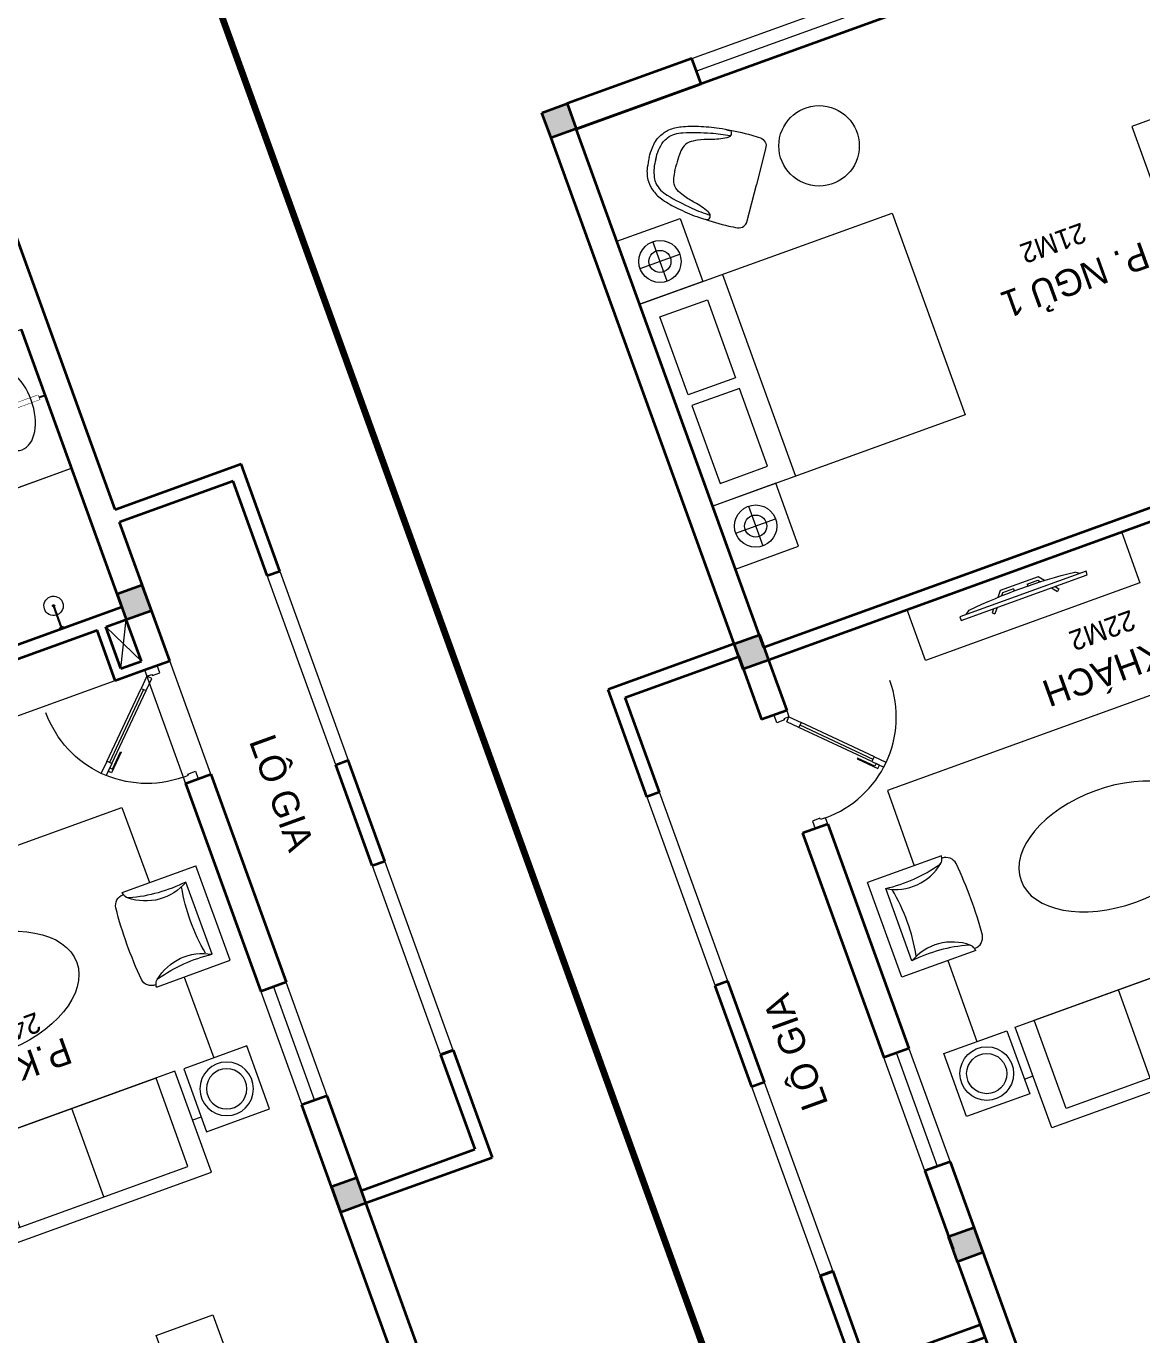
# Model space of a CAD drawing. Header units: metres. Extents: x 568336 to 569219, y 2065964 to 2066430.
# Drawn here: x 568569.64 to 568577.96, y 2066411.39 to 2066421.15 of the extents above; entities that cross this region are included whole.
import ezdxf

# ---------------------------------------------------------------- set-up
doc = ezdxf.new("R2010")
doc.units = ezdxf.units.M
doc.linetypes.add('$AUDIT_BAD_LTYPE2', pattern=[0])
doc.linetypes.add('HIDDEN', pattern=[0.375, 0.25, -0.125])
doc.layers.get('0').update_dxf_attribs({"linetype": 'CONTINUOUS'})
doc.layers.get('DEFPOINTS').update_dxf_attribs({"linetype": 'CONTINUOUS'})
for name, color, linetype, lineweight in [('-CONCRETE', 1, 'CONTINUOUS', 35), ('-DIM', 9, 'CONTINUOUS', 13), ('-DOOR', 137, 'CONTINUOUS', 9), ('-FURNITURE', 46, 'CONTINUOUS', 9), ('-LINE1', 7, 'CONTINUOUS', 18), ('-TEXT', 7, 'CONTINUOUS', 15), ('-WALL', 4, 'CONTINUOUS', 35), ('TEXT25', 2, 'CONTINUOUS', 13)]:
    doc.layers.add(name, color=color, linetype=linetype, lineweight=lineweight)
doc.layers.add('-RANH GIOI LO DAT', color=12, linetype='CONTINUOUS')
doc.styles.add('SVN_AVO_thuong', font='')
doc.styles.add('T1', font='', dxfattribs={"height": 200})
doc.styles.add('vnavanth', font='', dxfattribs={"width": 0.8})
doc.styles.get('SVN_AVO_thuong').set_extended_font_data('SVN-Avo')
doc.styles.get('T1').set_extended_font_data('VNgeometric Light')
doc.styles.get('vnavanth').set_extended_font_data('.VnAvantH')

# ---------------------------------------------------------------- blocks, each defined once
blk = doc.blocks.new('A$C18251349')
at = {"layer": '-LINE1'}
for points in [[(899.9698889118445, 4649.999350743368), (999.8064622648526, 4649.999350743368), (999.8064622648526, 3150.000784432457), (899.9698889118445, 3150.000784432457)], [(999.8064622648526, 2350.000784432457), (899.8064622648526, 2350.000784432457), (899.8064622648526, 850.0007844324573), (999.8064622648526, 850.0007844324573)]]:
    blk.add_lwpolyline(points, close=True, dxfattribs=at)
at = {"layer": '-WALL'}
for p, q in [((0.004909113922622055, 5500.000784432457), (1000.006230624509, 5500.000784432457)), ((0.004909113922622055, 5500.000784432457), (0.004909113922622055, 5400.000784432456)), ((999.9698890817235, 4650.000784432457), (1000.006230624509, 5500.000784432457)), ((0.0002397763018961996, 5400.000784432457), (900.0013849787356, 5400.000784432457)), ((899.9698889118445, 4649.999350743368), (900.0013849787356, 5400.000784432457)), ((899.9698889118445, 4649.999350743368), (999.9698888226703, 4649.994681405777)), ((999.9698890817235, 4650.000784432457), (909.9729728006059, 4650.005189332122)), ((899.8064622648526, 3150.000784432457), (999.8064622648526, 3150.000784432457)), ((899.8064622648526, 3150.000784432457), (899.8064622648526, 2350.000784432457)), ((999.8064622648526, 3150.000784432457), (999.8064622648526, 2350.000784432457)), ((899.8064622648526, 2350.000784432457), (999.8064622648526, 2350.000784432457)), ((899.8064622648526, 850.0007844324573), (999.8064622648526, 850.0007844324573)), ((899.8064622648526, 850.0007844324573), (899.8064622648526, 100.0183032938512)), ((999.8064622648526, 850.0007844324573), (999.8064622648526, 0.0007844324572943151)), ((899.8064622648526, 100.0183032938512), (0.004909113922622055, 100.1600033289023)), ((0.004909113922622055, 100.1600033289023), (0.004909113922622055, 0.160002526070457)), ((0.004909113922622055, 0.160002526070457), (999.8064622648526, 0.0007844324572943151))]:
    blk.add_line(p, q, dxfattribs=at)
blk = doc.blocks.new('ghe11asdsdsdsd')
at = {"layer": '-FURNITURE', "ltscale": 5}
for p, q in [((-454.1512245237245, 641.9073886275291), (-454.093361600535, -60.42008052262099)), ((446.9845405295782, 642.5119281820953), (445.2090906954836, -59.49456913078757)), ((339.4434767446655, 74.7769195077999), (-347.9447826922697, 73.86721415390639)), ((445.2090906954836, -59.49456913078757), (-454.093361600535, -60.42008052262099))]:
    blk.add_line(p, q, dxfattribs=at)
for centre, radius, start, end in [((-329.6609394550032, 640.4347183164282), 102.5030657496747, 97.790878171796, 180.4720192216976), ((13.76703277978231, -3057.035900902003), 3815.794779152998, 85.15051378916075, 95.37323135559144), ((322.4963123202615, 643.5363927781655), 102.5030657496747, 359.5521671507362, 82.23330821456577), ((-556.8192392717756, 172.0380743239075), 480.9551723817158, 73.62802494144414, 77.67439557183955), ((-435.3449582978792, 585.5188594441861), 49.99999999999999, 17.29045382422632, 73.62802494144414), ((-752.7215750947944, 311.3200961878028), 469.2846926992153, 329.6029749418909, 39.82713105222346), ((-1717.077797784907, 235.4868877488407), 1378.639231958857, 353.2676599931669, 15.34770349738529), ((744.7327549548354, 311.2790322922665), 469.2468948897888, 140.0381535895592, 210.2652298418676), ((1708.833027020766, 233.2264510887835), 1378.526022415482, 164.5192846221356, 186.6002375866197), ((428.017340289487, 586.1773279104382), 49.99999999999999, 106.2083736517696, 162.5459446768903), ((548.310481298744, 172.35137315467), 480.9551723817158, 102.1620030057203, 106.2083736517696), ((-1.445652381749824, -1576.057105405802), 1730.279692069412, 79.6029490361376, 100.5814174655623)]:
    blk.add_arc(centre, radius, start, end, dxfattribs=at)
blk = doc.blocks.new('GHE600')
at = {"layer": '-FURNITURE'}
for p, q in [((269949.5421851056, 8709.741290517763), (270649.5421851056, 8709.74129051782)), ((269949.5421851289, 8043.074623851076), (270649.5421851289, 8043.074623851135))]:
    blk.add_line(p, q, dxfattribs=at)
for points in [[(270145.5337149384, 9594.84705863762), (270145.5337150262, 10094.84705863762), (270645.5337150262, 10094.84705854984), (270645.5337149384, 9594.847058549843)], [(269849.5421851288, 9526.40795718442), (270649.5421851288, 9526.407957184478), (270649.5421851639, 7226.407957184478), (269849.5421851639, 7226.40795718442)], [(269949.5421851288, 9376.40795718442), (270649.5421851288, 9376.407957184478), (270649.5421851639, 7376.407957184478), (269949.5421851639, 7376.40795718442)], [(270145.5337145109, 7157.96885590817), (270145.5337144231, 6657.96885590817), (270645.5337144231, 6657.968855820392), (270645.5337145109, 7157.968855820392)]]:
    blk.add_lwpolyline(points, close=True, dxfattribs=at)
at = {"layer": '-FURNITURE', "elevation": -1.348764000838661e-08}
for points in [[(271286.9253059005, 9830.321753277356), (270645.53371498, 9832.18215255058)], [(272037.8126997925, 6909.345592938189), (272633.6221192031, 6907.537773812626), (272633.6585346201, 9823.095600669185), (272037.874818299, 9826.334833337169)], [(270262.0588059474, 9594.847058617102), (270262.0583521723, 9526.40795718442)], [(270262.0260181179, 7226.40795718439), (270262.0255643428, 7157.968855887651)], [(270645.5337144685, 6916.624135324557), (271286.6504318018, 6913.272511655086)]]:
    blk.add_lwpolyline(points, dxfattribs=at)
at = {"layer": '-FURNITURE'}
for centre, radius in [((270395.5337149822, 9844.847058593674), 200), ((270395.5337149822, 9844.847058593674), 150), ((270395.5337144671, 6907.968855864223), 200), ((270395.5337144671, 6907.968855864223), 150)]:
    blk.add_circle(centre, radius, dxfattribs=at)
at = {"layer": '-FURNITURE', "extrusion": (0, 0, -1)}
blk.add_ellipse((271661.9002663364, 8365.294462872116), major_axis=(3.669220623812561e-13, 749.5763598198391), ratio=0.5899940615450746, dxfattribs=at)
at = {"layer": '-FURNITURE', "zscale": 0.83397927038413}
for p, xscale, yscale, rotation in [((271659.4476334748, 10145.29901697894, -5.948631914765009e-09), 0.83397927038413, 0.83397927038413, 179.9447021404027), ((271659.4476334748, 6607.516897389956, -5.948631914765009e-09), -0.8339792703841301, 0.8339792703841301, 0.05529785959737722)]:
    blk.add_blockref('ghe11asdsdsdsd', p, dxfattribs=dict(at, xscale=xscale, yscale=yscale, rotation=rotation))
blk = doc.blocks.new('XR.MB.LM123$0$tvi 1')
blk.add_lwpolyline([(28.54445810673496, -2.291926648467779e-10), (28.54445810673496, -999.9999999999964), (-7.275957614183426e-12, -1000), (0, 0)], close=True)
for points in [[(28.54445810680045, -50.31958968611434), (52.37372755713295, -80.86315460130209)], [(-24.09820395050338, -235.5599978379832), (-39.09879504836863, -251.7939635238108)], [(0, -284.7849796677438), (-39.09879504836863, -251.7939635238108)], [(0, -255.9952397129928), (-24.09820395050338, -235.5599978379832)], [(69.66229681991535, -315.0836646851385), (111.1934016081432, -350.2927865858655), (111.193401608034, -649.712917566063), (69.68611289083492, -684.9110379843005)], [(89.09002233762294, -445.7449799550195), (89.09002233762294, -359.9578938602899), (70.91298945683957, -344.6203678706661)], [(89.09002233762294, -445.7449799550195), (73.49991829216015, -445.7449799550232)], [(89.09002233768115, -554.2550200447404), (89.09002233773936, -640.0421061392371), (70.91298945678864, -655.3796321293303)], [(89.09002233768115, -554.2550200447404), (73.49991829216015, -554.2550200447404)], [(0, -715.2150203320198), (-39.09879504836863, -748.2060364759491)], [(-24.09820395050338, -764.4400021620095), (-39.09879504836863, -748.2060364759491)], [(0, -744.004760287), (-24.09820395050338, -764.4400021620095)], [(28.54445810674224, -949.680410313882), (52.37372755713295, -919.1368453984578)]]:
    blk.add_lwpolyline(points)
blk.add_arc((-4025.16618952866, -499.9999999999964), 4099.025185406737, 354.1310878512652, 5.868912148527433)
blk = doc.blocks.new('A$C7D524948')
at = {"layer": '-FURNITURE'}
for points in [[(-1.862645149230957e-09, 824.9500000011176, 0.02374928999430728), (-77.15000000130385, 820, 0.1110396266945436), (-175.0999999996275, 786.1500000022352, 0.08516816991690027), (-234.9500000011176, 733.25, 0.08855014736123698), (-281.5499999988824, 649.3499999996275, 0.02790636319614463), (-315.9500000011176, 525.5999999996275, 0.02834164487538841), (-340.4000000022352, 372.8000000007451, 0.04711987010175965), (-341.0999999996275, 283.4000000003725, 0.5135274654112972), (-284.5500000007451, 299.9500000011176, 0.05957759956988055), (-242.5500000026077, 413.6500000003725, -0.03446512451505389), (-213.1500000003725, 507.4499999992549, -0.05927668371543007), (-182.7500000009313, 564.2999999988824, -0.1661460996977688), (-133.4500000011176, 600.4000000003725, -0.0525641271264061), (-75.80000000074506, 611.9500000011176, -0.02855401869774651), (-1.862645149230957e-09, 614.6500000003725, -3.543335205159532)], [(-1.862645149230957e-09, 824.9500000011176, -0.02374928999430728), (77.14999999850988, 820.0000000018626, -0.1110396266945436), (175.0999999986961, 786.1500000003725, -0.08516816991690027), (234.9499999992549, 733.25, -0.08855014736123698), (281.5499999988824, 649.3499999996275, -0.02790636319614463), (315.9500000011176, 525.5999999996275, -0.02834164487538841), (340.3999999985099, 372.8000000007451, -0.04711987010175965), (341.0999999996275, 283.4000000022352, -0.5135274654112972), (284.5500000007451, 299.9499999992549, -0.05957759956988055), (242.5499999988824, 413.6499999985099, 0.03446512451505389), (213.1499999994412, 507.4500000011176, 0.05927668371543007), (182.75, 564.3000000007451, 0.1661460996977688), (133.4499999983236, 600.4000000003725, 0.0525641271264061), (75.79999999888241, 611.9499999992549, 0.02855401869774651), (-1.862645149230957e-09, 614.6500000003725, 3.543335205159532)], [(-0.5500000007450581, 774.1500000003725, 0.1055837687742558), (-137.8000000007451, 751.3000000007451, 0.08397584501256396), (-176, 728.25, 0.1493020227225411), (-241.2000000011176, 626.1999999992549, 0.02490854660583826), (-289.25, 424.1500000003725, 0.02643887537121914), (-306.5679914960638, 278.4068524483591, -0.8863330528017872)], [(-0.5500000007450581, 774.1500000003725, -0.1055837687742558), (136.6999999992549, 751.3000000007451, -0.08397584501256396), (174.8999999985099, 728.2500000018626, -0.1493020227225411), (240.0999999986961, 626.1999999992549, -0.02490854660583826), (288.1499999975786, 424.1500000003725, -0.02643887537121914), (305.467991495505, 278.4068524483591, 0.8863330528017872)], [(-342.8562581948936, 328.1164919566363, 0.02267140514630937), (-350.039135296829, 124.5, 0.01212164544072816), (-345.6391352973878, 57.0500000026077, 0.4055082152921144), (-279.3891352973878, 0), (0, 0)], [(342.8562581939623, 328.1164919547737, -0.02267140514630937), (350.0391352958977, 124.5, -0.01212164544072816), (345.6391352955252, 57.05000000074506, -0.4055082152921144), (279.3891352964565, 0), (0, 0)]]:
    blk.add_lwpolyline(points, format="xyb", dxfattribs=at)
blk = doc.blocks.new('*U210')
at = {"linetype": '$AUDIT_BAD_LTYPE2'}
for p, q in [((134.8528137423857, 56.56854249492379), (559.116882454313, 480.832611206851)), ((573.2590180780439, 466.69047558312), (148.9949493661167, 42.42640687119284))]:
    blk.add_line(p, q, dxfattribs=at)
for points in [[(547.0295477225062, 497.0295477225062), (120.7106781186548, 70.71067811865474)], [(544.974746830582, 494.9747468305819), (573.2590180780439, 466.69047558312), (643.9696961966987, 537.4011537017748), (615.6854249492368, 565.6854249492367), (544.974746830582, 494.9747468305819)], [(120.7106781186548, 70.71067811865474), (148.9949493661167, 42.42640687119284), (78.2842712474619, -28.2842712474619), (50, 0), (120.7106781186548, 70.71067811865474)]]:
    blk.add_lwpolyline(points)
for points in [[(518.6601255723684, 372.1119246041146), (638.5991009923586, 492.0509000241046), (618.6092717556935, 512.0407292607696), (598.6194425190491, 492.0509000241252), (614.6113059083771, 476.0590366347973), (514.6621597250313, 376.1098904514517)], [(0, 0), (50, 0), (50, -40), (60, -40), (60, -99.99999999999272), (0, -99.99999999999272)], [(899.9999999999982, 1.3252863207713e-28), (849.9999999999982, 1.3252863207713e-28), (849.9999999999982, -40.00000000000001), (839.9999999999982, -40.00000000000001), (839.9999999999982, -99.99999999999272), (899.9999999999982, -99.99999999999272)]]:
    blk.add_lwpolyline(points, close=True)
at = {"linetype": '$AUDIT_BAD_LTYPE2', "ltscale": 0.3}
blk.add_arc((50, 0), 799.9999999999982, 0, 90, dxfattribs=at)
blk = doc.blocks.new('A$C5C575821')
at = {"layer": '-CONCRETE'}
h = blk.add_hatch(color=256, dxfattribs=at)
h.dxf.hatch_style = 1
h.paths.add_polyline_path([(-0.00237559899687767, 200.0000000000146), (-0.00237559899687767, 1.455191522836685e-11), (199.9976244010031, 1.455191522836685e-11), (199.9976244010031, 200.0000000000146)])
blk.add_lwpolyline([(-0.00237559899687767, 1.455191522836685e-11), (199.9976244010031, 1.455191522836685e-11), (199.9976244010031, 200.0000000000146), (-0.00237559899687767, 200.0000000000146)], close=True, dxfattribs=at)
blk = doc.blocks.new('G1600')
for p, q in [((137477.0741823114, -212827.2147267315), (139077.0741823114, -212827.2147267327)), ((137227.6935681712, -213391.7193460799), (137227.6935681718, -213076.8871672568)), ((139326.4547964507, -213391.7193460799), (139326.4547964501, -213076.8871672568)), ((137385.1096575831, -213234.3032566686), (137070.2774787599, -213234.3032566681)), ((139169.0387070388, -213234.3032566686), (139483.870885862, -213234.3032566681))]:
    blk.add_line(p, q)
blk.add_lwpolyline([(137477.074182311, -213484.2147267315), (137477.0741823123, -211484.2147267315), (139077.0741823123, -211484.2147267327), (139077.074182311, -213484.2147267327), (137477.074182311, -213484.2147267315)])
for points in [[(136977.074182316, -213484.2147267311), (136977.0741823163, -212984.3917867657), (137477.0741823113, -212984.3917867661), (137477.074182311, -213484.2147267315)], [(137617.074182311, -213375.2147267316), (137617.0741823112, -212998.7147267316), (138234.5741823112, -212998.714726732), (138234.574182311, -213375.214726732)], [(138937.074182311, -213375.2147267325), (138937.0741823112, -212998.7147267325), (138319.5741823112, -212998.7147267321), (138319.574182311, -213375.2147267321)], [(139577.0741823059, -213484.2147267331), (139577.0741823062, -212984.3917867677), (139077.0741823113, -212984.3917867673), (139077.074182311, -213484.2147267327)]]:
    blk.add_lwpolyline(points, close=True)
for centre, radius in [((137227.6935681715, -213234.3032566684), 157.4160894116067), ((137227.6935681715, -213234.3032566684), 82.41608941160666), ((139326.4547964504, -213234.3032566684), 157.4160894116067), ((139326.4547964504, -213234.3032566684), 82.41608941160666)]:
    blk.add_circle(centre, radius)
blk = doc.blocks.new('M35-T2')
at = {"layer": '-DOOR'}
blk.add_line((200856.445838213, -1223444.551006556), (200856.445838213, -1224344.551006556), dxfattribs=at)
for points in [[(200956.445838213, -1224344.551006794), (200756.445838213, -1224344.551006556), (200756.445838213, -1223444.551006794), (200956.445838213, -1223444.551006556)], [(198067.4914386272, -1231637.451932192), (199767.5118188858, -1231637.452050447), (199766.9775393009, -1231837.456757545), (198067.4911224842, -1231837.452152491)]]:
    blk.add_lwpolyline(points, close=True, dxfattribs=at)
blk.add_lwpolyline([(198067.2260460854, -1231737.452152491), (199767.4987213612, -1231737.452152491)], dxfattribs=at)
at = {"layer": '-FURNITURE'}
for points in [[(197955.8139510155, -1227023.951452494), (199657.7131507397, -1227023.951453209), (199657.7131507397, -1227423.952046156), (197955.8139510155, -1227423.952045679)], [(196456.445838213, -1230245.721365929), (196856.445838213, -1230245.721365929), (196856.445838213, -1228645.72136569), (196456.4458379745, -1228645.72136569)]]:
    blk.add_lwpolyline(points, close=True, dxfattribs=at)
blk.add_circle((199097.4331066608, -1230902.433800697), 299.9999999999999, dxfattribs=at)
at = {"layer": '-RANH GIOI LO DAT', "linetype": 'HIDDEN', "ltscale": 10, "const_width": 49.99999999999999}
blk.add_lwpolyline([(193956.4434626102, -1235254.452119827), (202956.4434623718, -1235950.955012083), (202956.4434626102, -1215170.047161818), (193956.4434626102, -1215170.047161818)], close=True, dxfattribs=at)
at = {"layer": '-WALL'}
for p, q in [((200756.445838213, -1223444.551006794), (200756.445838213, -1221374.570625544)), ((200956.445838213, -1222724.547719002), (200956.445838213, -1221374.570625544)), ((200956.445838213, -1223444.551006556), (200956.445838213, -1222824.54771924)), ((200756.445838213, -1223444.551006794), (200956.445838213, -1223444.551006556)), ((200756.445838213, -1226123.953580856), (200756.445838213, -1224344.551006556)), ((200756.445838213, -1224344.551006556), (200956.445838213, -1224344.551006794)), ((200956.445838213, -1226123.953580856), (200956.445838213, -1224344.551006794)), ((200756.445838213, -1226123.953580856), (200956.445838213, -1226123.953580856)), ((200756.445838213, -1227424.547719002), (200756.445838213, -1227023.951453209)), ((200756.445838213, -1227023.951453209), (200956.445838213, -1227023.951452971)), ((200956.4482138157, -1227524.547719002), (200956.445838213, -1227023.951452971)), ((197456.445838213, -1227424.54771924), (200756.445838213, -1227424.547719002)), ((197456.445838213, -1227524.54771924), (200756.445838213, -1227524.547719002)), ((200756.445838213, -1227524.547719002), (200756.4469795227, -1231637.458239317)), ((200956.4482138157, -1227624.54771924), (200956.4469795227, -1231637.458545685)), ((199767.5118188858, -1231637.452050447), (199767.4859464169, -1231837.452152491)), ((200761.2528192997, -1231637.452120066), (199767.5118188858, -1231637.452050447)), ((199767.4859464169, -1231837.452152491), (200756.4469795227, -1231837.458272219))]:
    blk.add_line(p, q, dxfattribs=at)
blk.add_lwpolyline([(196056.5245735645, -1231837.452152491), (196057.0284986496, -1231637.451791763), (200761.2528192997, -1231637.452120066)], dxfattribs=at)
at = {"layer": '-DOOR', "rotation": 90}
blk.add_blockref('*U210', (200756.834700346, -1227023.951453209), dxfattribs=at)
at = {"layer": '-FURNITURE'}
for name, p, rotation in [('GHE600', (190430.355546236, -953574.8476908207), 270.0000000100515), ('G1600', (-12727.76888871193, -1367722.795548201), 90)]:
    blk.add_blockref(name, p, dxfattribs=dict(at, rotation=rotation))
at = {"layer": '-FURNITURE', "extrusion": (0, 0, -1), "rotation": 269.9963102775917}
blk.add_blockref('XR.MB.LM123$0$tvi 1', (-198305.0902235508, -1227212.790843487), dxfattribs=at)
at = {"layer": '-FURNITURE', "xscale": -0.9999999999999997, "rotation": 235.8780802515387}
blk.add_blockref('A$C7D524948', (199635.1692578793, -1230788.995728254), dxfattribs=at)
at = {"layer": '-WALL', "rotation": 359.9999999999999}
blk.add_blockref('A$C18251349', (200956.4482138157, -1227624.547689199), dxfattribs=at)
at = {"layer": '-WALL', "xscale": -0.9999999999999997}
for p in [(200956.445838213, -1222924.54771924), (200956.445838213, -1227624.54771924), (200956.44460392, -1231837.452119827)]:
    blk.add_blockref('A$C5C575821', p, dxfattribs=at)
at = {"layer": 'TEXT25'}
for s, height, rotation, style, p in [('LÔ GIA', 199.9999999999999, 270.0000003824906, 'SVN_AVO_thuong', (201461.1783220768, -1224158.947759151)), ('P. KHÁCH ', 199.9999999999999, 2.650113397964945e-06, 'SVN_AVO_thuong', (197645.3633224964, -1226580.088540077)), ('22M2', 150, 2.650113397964945e-06, 'T1', (198089.4257385731, -1226860.230917454)), ('P. NGỦ 1', 199.9999999999999, 2.650113397964945e-06, 'SVN_AVO_thuong', (197068.9921853542, -1229411.978250742)), ('21M2', 150, 2.650113397964945e-06, 'T1', (197451.8066637516, -1229701.074934483))]:
    blk.add_text(s, height=height, rotation=rotation, dxfattribs=dict(at, style=style)).set_placement(p)
blk = doc.blocks.new('Sink_Cicle')
blk.add_lwpolyline([(17.49999987077899, -50.00226151314564), (-17.49999987077899, -49.99773848685436), (-17.51615354442038, -252.2967581441626), (17.48384613892995, -252.3012811850058)], close=True)
blk.add_circle((0, -300), 17.5)
at = {"layer": 'DEFPOINTS'}
blk.add_line((0, -100), (0, 0), dxfattribs=at)
blk.add_wipeout([(17.499999870775355, -50.00226151314928), (-17.49999987078263, -49.99773848685436), (-17.516153544427652, -252.29675814416623), (17.48384613892631, -252.3012811850058)])
at = {"layer": '-FURNITURE', "linetype": 'Continuous'}
blk.add_ellipse((0, -300), major_axis=(-325, 0), ratio=0.5846153846153846, dxfattribs=at)
blk.add_line((-17.51421511289664, -237.2967582757119), (17.48578462866135, -237.3012813020032))
blk = doc.blocks.new('shower')
for points in [[(180919.3447017173, -32316.45425928477), (180912.3337561736, -32316.45425928477), (180912.3337561736, -32146.62790954509), (180919.3447017173, -32146.62790954509)], [(180929.3839969719, -32326.62790954066), (180902.2944609144, -32326.62790954066), (180902.2944609144, -32316.45425928477), (180929.3839969719, -32316.45425928477)]]:
    blk.add_lwpolyline(points, close=True)
for radius, start, end in [(72, 272.7906698559544, 267.2093301440456), (8.346062492523743, 294.8355446212717, 245.1644553787283)]:
    blk.add_arc((180915.8392289462, -32146.62790954416), radius, start, end)
blk = doc.blocks.new('A$C2896516a')
for points in [[(75, 1385.934425984509), (525, 1385.934425905347), (525.0000000782311, 1835.934425905347), (75.0000000782311, 1835.934425984509), (75, 1385.934425984509)], [(725, 1385.934425870422), (1175, 1385.934425792191), (1175.000000078231, 1835.934425792191), (725.0000000782311, 1835.934425870422), (725, 1385.934425870422)], [(1375, 1385.934425753978), (1825, 1385.934425675747), (1825.000000078231, 1835.934425675747), (1375.000000078231, 1835.934425753978), (1375, 1385.934425753978)], [(75, 450), (525, 450.0000000791624), (525.0000000782311, 7.916241884231567e-08), (75.0000000782311, 0), (75, 450)], [(725, 450.000000114087), (1175, 450.0000001923181), (1175.000000078231, 1.923181116580963e-07), (725.0000000782311, 1.140870153903961e-07), (725, 450.000000114087)], [(1375, 450.0000002305314), (1825, 450.0000003087625), (1825.000000078231, 3.087625373154879e-07), (1375.000000078231, 2.305314410477877e-07), (1375, 450.0000002305314)]]:
    blk.add_lwpolyline(points)
blk.add_lwpolyline([(0, 517.9672129922546), (1900, 517.9672129922546), (1900, 1317.967212992255), (0, 1317.967212992255)], close=True)
blk = doc.blocks.new('M14-T2')
at = {"layer": '-DOOR'}
for points in [[(196458.7854223728, -626834.0093029067), (196258.6717850755, -626834.0093029067), (196258.6717850755, -627734.0093029066), (196458.7854223728, -627734.0093029066)], [(196458.7854223225, -629384.0087102412), (196258.7854223225, -629384.0087102412), (196258.7854223225, -630284.0087102412), (196458.7854223225, -630284.0087102412)]]:
    blk.add_lwpolyline(points, close=True, dxfattribs=at)
blk.add_lwpolyline([(196358.6717850755, -627734.0093029065), (196358.6717850755, -626834.0093029067)], dxfattribs=at)
at = {"layer": '-FURNITURE'}
blk.add_line((197058.7854223093, -631884.009302943), (196458.7854223253, -631884.0093029431), dxfattribs=at)
blk.add_lwpolyline([(199684.1973561207, -630282.646310245), (196690.6861978724, -630284.0087102412), (196690.6861978724, -630683.6469032014), (199684.1973561909, -630683.6469032014)], close=True, dxfattribs=at)
for points in [[(196458.7854223225, -630354.0087102412), (196620.6861978724, -630684.0093029432)], [(196620.6861978724, -630354.0087102412), (196458.7854223225, -630684.0093028675)]]:
    blk.add_lwpolyline(points, dxfattribs=at)
at = {"layer": '-LINE1'}
for points in [[(195358.8155335168, -626834.1749144853), (195258.9789601638, -626834.1749144853), (195258.9789601638, -628334.1734807963), (195358.8155335168, -628334.1734807963)], [(195258.9789601638, -629134.1734807963), (195358.9789601638, -629134.1734807963), (195358.9789601638, -630634.1734807963), (195258.9789601638, -630634.1734807963)]]:
    blk.add_lwpolyline(points, close=True, dxfattribs=at)
at = {"layer": '-RANH GIOI LO DAT', "linetype": 'HIDDEN', "ltscale": 10, "const_width": 50}
blk.add_lwpolyline([(194258.785422223, -637297.64081279), (203258.7854225177, -637994.1437045087), (203258.7854225177, -616516.7329617187), (194258.7854224637, -616516.7329620153)], close=True, dxfattribs=at)
at = {"layer": '-WALL', "linetype": 'Continuous', "ltscale": 10}
for p, q in [((196259.3079625199, -623984.1734807936), (196258.8030369351, -625984.1734807963)), ((196459.3079625199, -623984.1734807959), (196458.7854223728, -626834.0093029067)), ((196258.6717842735, -629384.0087102436), (196258.6717843293, -627734.0093029088)), ((196458.6717842735, -629384.0087102413), (196458.6717843293, -627734.0093029065)), ((196258.7854223225, -630284.0087102412), (196258.7854224601, -631384.1734800024)), ((196458.7854223263, -630354.0087102412), (196458.7854223225, -630684.0093029432))]:
    blk.add_line(p, q, dxfattribs=at)
at = {"layer": '-WALL'}
for p, q in [((195258.8155333469, -626834.1734807963), (195258.7968063552, -625984.1734807963)), ((196258.8030369351, -625984.1734807963), (195258.7968063552, -625984.1734807963)), ((195358.8155335168, -626834.1749144853), (195358.801652001, -626084.1734807963)), ((196258.8027972034, -626084.1734807963), (195358.801652001, -626084.1734807963)), ((196258.8027972034, -626084.1734807963), (196258.7851826523, -626834.0093029067)), ((195258.8155333469, -626834.1734807963), (195348.812449628, -626834.1690758966)), ((195358.8155335168, -626834.1749144853), (195258.815533606, -626834.179583823)), ((196258.7854223758, -626834.0093029067), (196458.7854223728, -626834.0093029067)), ((196258.6717850755, -627734.0093029066), (196458.6717850755, -627734.0093029065)), ((195358.9789601638, -628334.1734807963), (195258.9789601638, -628334.1734807963)), ((195258.9789601638, -628334.1734807963), (195258.9789601638, -629134.1734807963)), ((195358.9789601638, -628334.1734807963), (195358.9789601638, -629134.1734807963)), ((195358.9789601638, -629134.1734807963), (195258.9789601638, -629134.1734807963)), ((196458.7854223225, -629384.0087102412), (196258.6717850026, -629384.0087102412)), ((196458.7854222559, -630284.0087102412), (196258.7854223225, -630284.0087102412)), ((196690.6861978724, -630284.0087102412), (196458.7854223225, -630284.0087102412)), ((196690.6861978724, -630284.0087102412), (196690.6861978724, -630684.0093029432)), ((196620.6861978724, -630354.0087102412), (196458.7854223225, -630354.0087102412)), ((196620.6861978724, -630354.0087102412), (196620.6861978724, -630684.0093029432)), ((195358.9789601638, -630634.1734807963), (195258.9789601638, -630634.1734807963)), ((195258.9789601638, -630634.1734807963), (195258.9789601638, -631484.1909988759)), ((195358.9789601638, -630634.1734807963), (195358.9789601638, -631384.1734800144)), ((196620.6861978725, -630684.0093029431), (196458.7854223225, -630684.0093029432)), ((199958.9760054039, -630684.0093029431), (196690.6861978724, -630684.0093029432)), ((198458.785422322, -630784.0093029431), (196458.7854223253, -630784.0093029431)), ((195358.9789601638, -631384.1734800144), (196258.7854224383, -631384.1734800023)), ((196258.7854224383, -631484.1734807963), (195258.9789601638, -631484.1909988759)), ((196258.7854224383, -631484.1734807963), (196258.7854224383, -634984.6619086352))]:
    blk.add_line(p, q, dxfattribs=at)
at = {"layer": '-DOOR', "xscale": -1, "rotation": 270}
blk.add_blockref('*U210', (196458.3965602512, -630284.0065826552), dxfattribs=at)
at = {"layer": '-FURNITURE'}
blk.add_blockref('A$C2896516a', (197540.1810015987, -625587.2679890627), dxfattribs=at)
at = {"layer": '-FURNITURE', "xscale": -1}
for name, p, rotation in [('GHE600', (206790.2252639397, -356742.1966147184), 89.99999998994852), ('shower', (16011.93009150255, -663076.9500108995), 179.9893314903459)]:
    blk.add_blockref(name, p, dxfattribs=dict(at, rotation=rotation))
at = {"layer": '-WALL'}
for p in [(196259.1753110317, -626184.1662436138), (196259.2510822995, -630884.0095703782)]:
    blk.add_blockref('A$C5C575821', p, dxfattribs=at)
at = {"layer": '-TEXT', "color": 2, "style": 'vnavanth'}
blk.add_text('L¤ GIA', height=199.9591899200177, rotation=90, dxfattribs=at).set_placement((195908.7669113847, -629520.3871671237))
at = {"layer": 'TEXT25'}
for s, height, style, p in [('P.KHÁCH', 200, 'SVN_AVO_thuong', (197945.6028830584, -627911.6608933934)), ('24,4M2', 150, 'T1', (198086.2883641073, -628161.5428936074))]:
    blk.add_text(s, height=height, rotation=1.005123984043621e-08, dxfattribs=dict(at, style=style)).set_placement(p)
at = {"layer": '-FURNITURE', "xscale": -1, "rotation": 90}
blk.add_blockref('Sink_Cicle', (196458.7854850239, -632463.8233631462), dxfattribs=at)
at = {"layer": '-FURNITURE'}
blk.add_lwpolyline([(196458.785485006, -632984.0092306552), (197058.7854850148, -632984.0092306552), (197058.785485023, -631884.0093029431), (196458.7854850143, -631884.0093029431)], close=True, dxfattribs=at)
at = {"layer": '-WALL', "linetype": 'Continuous', "ltscale": 10}
blk.add_line((196458.7854223253, -630784.0093029431), (196458.7854222971, -632984.0091509736), dxfattribs=at)

msp = doc.modelspace()

# ---------------------------------------------------------------- block references
at = {"layer": '-DIM', "xscale": 0.001, "yscale": 0.001, "zscale": 0.001, "rotation": 199.8842788561467}
msp.add_blockref('M35-T2', (569181.4398629449, 2065330.452558056), dxfattribs=at)

# ---------------------------------------------------------------- next in the draw order: block references
at = {"layer": '-WALL', "color": 2, "true_color": 0xf1eb1f, "xscale": 0.001, "yscale": 0.001, "zscale": 0.001, "rotation": 199.8842788559699}
msp.add_blockref('M14-T2', (568969.6458617259, 2065890.456790991), dxfattribs=at)

doc.saveas('drawing.dxf')
